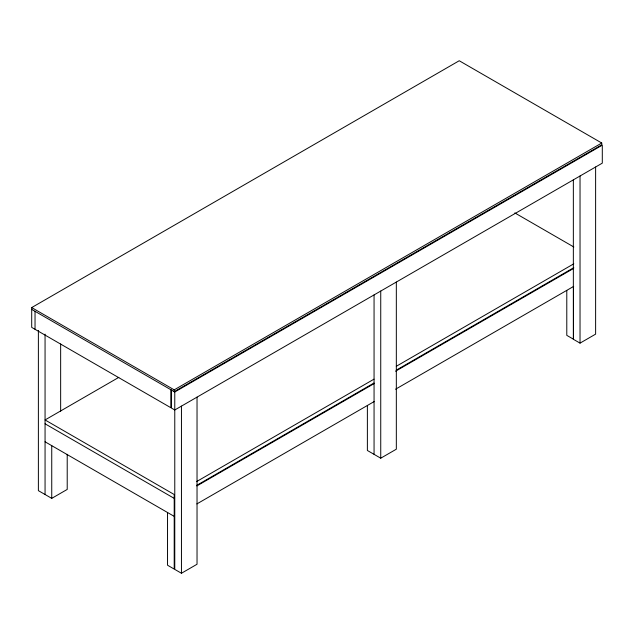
<?xml version="1.0" encoding="UTF-8"?>
<svg xmlns="http://www.w3.org/2000/svg" width="634" height="634" viewBox="0 0 634 634"><rect width="100%" height="100%" fill="white"/><g stroke="black" fill="none" stroke-linecap="round" stroke-linejoin="round"><path stroke-width="0.95" d="M170.871 389.736L170.871 407.733L31.7 327.382L31.7 307.577L459.23 60.745L601.745 143.022L601.745 144.829L174.207 391.661L174.207 389.855L601.745 143.022M118.804 377.373L45.062 419.946L174.207 494.512L174.207 569.078L167.535 565.219L167.535 512.51M31.7 309.384L174.77 391.978L602.3 145.146L602.3 163.144L174.77 409.984L171.426 408.05L171.426 390.053M38.381 330.449L38.381 490.653L51.742 498.364L67.212 489.432L67.212 454.293M196.508 481.634L374.005 379.156M396.305 366.286L573.802 263.807M196.508 485.493L374.005 383.015M396.305 370.145L573.802 267.659M196.865 485.929L374.147 383.578M395.553 371.215L573.699 268.372M196.865 503.927L374.147 401.576M395.553 389.213L573.699 286.37M174.77 391.978L174.77 569.395L181.451 573.255L197.031 564.252L197.031 397.122M367.379 405.578L367.379 450.481L380.741 458.192L396.329 449.197L396.329 282.067M573.35 179.89L573.35 339.277L580.031 343.129L595.619 334.134L595.619 167.004M514.824 212.921L573.841 246.998M31.7 307.577L174.207 389.855M45.062 423.805L174.207 498.364M45.062 441.803L174.207 516.361M580.031 176.006L580.031 343.129M573.469 286.497L573.469 339.206L566.788 335.354L566.788 290.451M380.741 291.061L380.741 458.192M374.06 294.945L374.06 454.332M181.451 406.125L181.451 573.255M60.65 343.945L60.65 411.26M51.742 445.654L51.742 498.364M45.062 334.134L45.062 494.512M35.036 311.31L35.036 329.308"/></g></svg>
